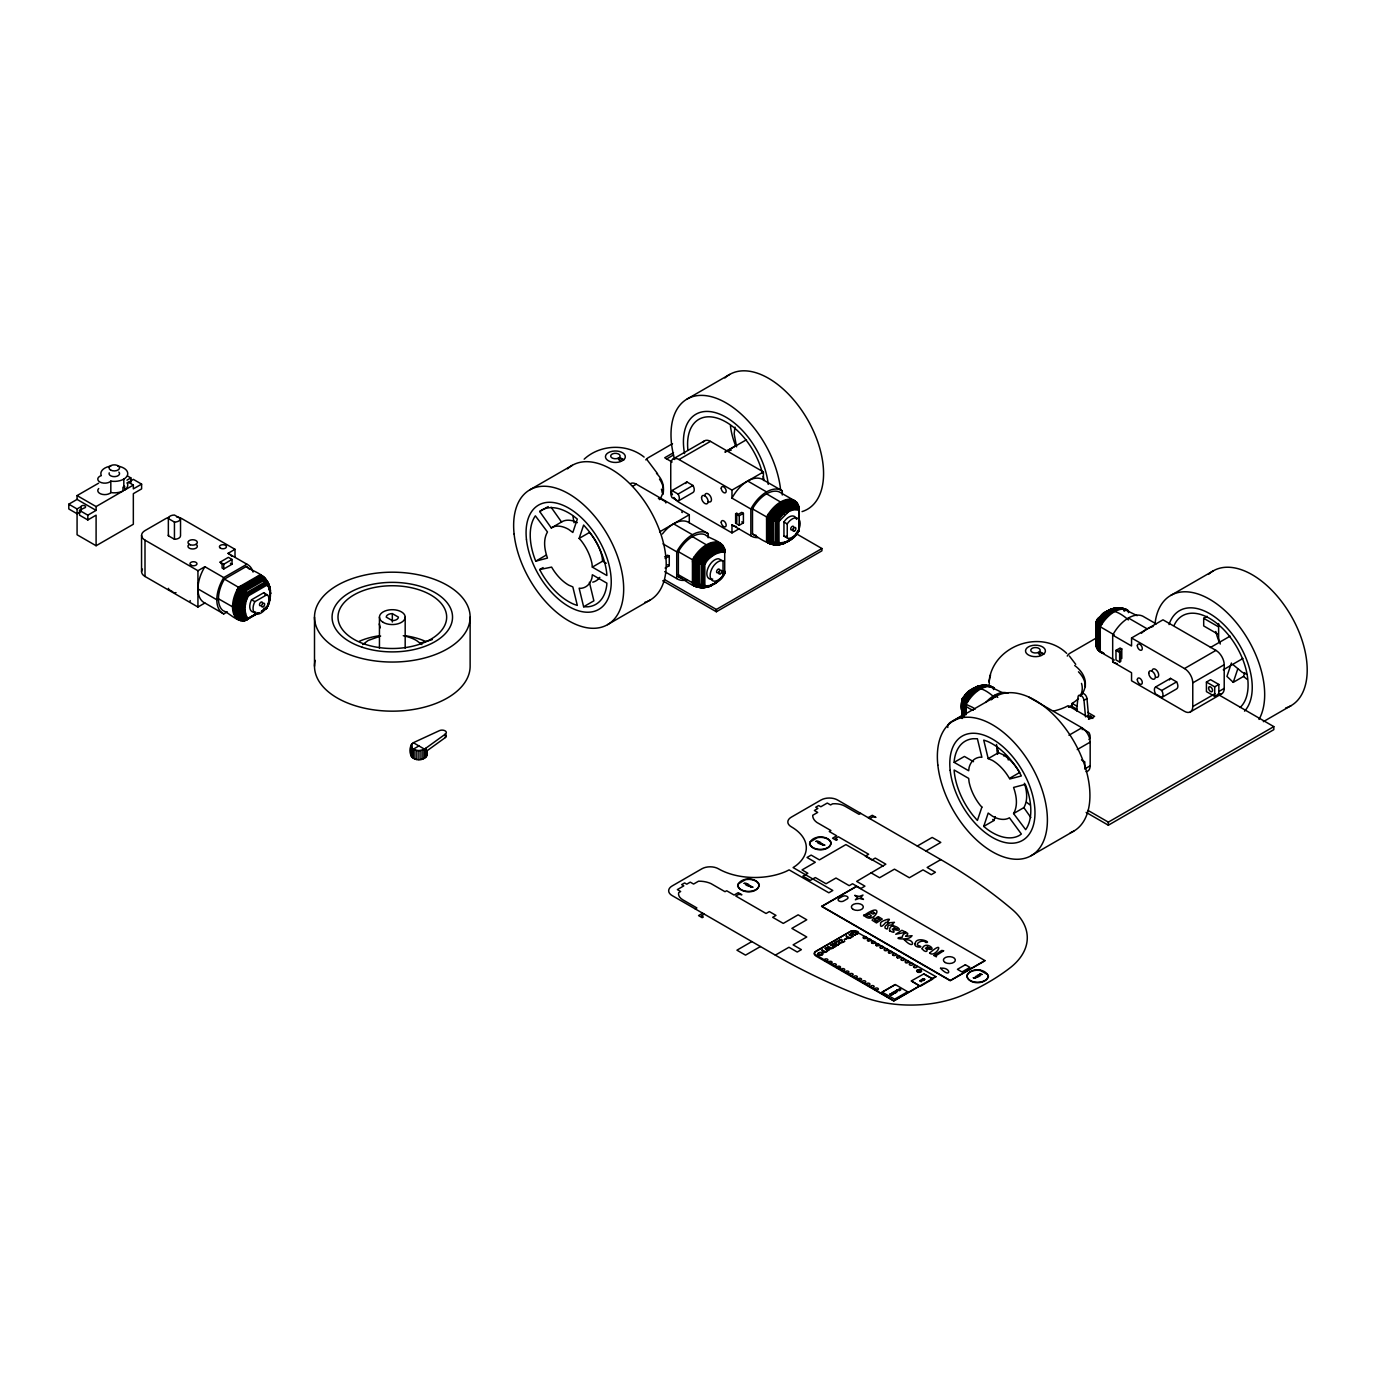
<?xml version="1.0" encoding="UTF-8"?>
<svg xmlns="http://www.w3.org/2000/svg" width="1376" height="1376" viewBox="0 0 1376 1376"><rect width="100%" height="100%" fill="white"/><g stroke="black" fill="none" stroke-linecap="round" stroke-linejoin="round"><path stroke-width="1.5" d="M96.096 545.739L133.334 524.256L133.334 493.674L141.608 488.893L141.608 484.128L133.334 488.893L133.334 485.074L124.614 490.08L124.614 486.244L122.963 487.207L122.963 491.026L96.096 506.574L96.096 510.393L77.073 499.402L68.8 504.184L68.8 508.965L77.073 513.747L80.96 511.494L81.012 506.471A2.339 1.359 0 0 1 84.934 505.852A2.339 1.359 0 0 1 83.884 508.122L79.55 510.393L79.55 515.174L87.823 519.956L96.096 515.174L96.096 545.739L77.073 534.765L77.073 508.965L80.96 506.712M77.073 499.402L77.073 495.584L98.608 483.182M87.823 519.956L87.823 515.174L96.096 510.393M98.711 488.549A7.018 4.059 0 0 0 100.517 493.795A7.018 4.059 0 0 0 109.753 493.434L110.82 492.574L110.82 481.118A13.45 7.774 0 0 0 127.297 475.632A13.45 7.774 0 0 0 117.786 466.103M123.823 486.743L123.823 479.106M130.858 482.684L130.858 477.919L127.538 476.01M678.368 576.802L678.368 551.673L679.899 549.093A27.709 15.996 -60 0 1 704.959 534.628C710.962 539.77 725.771 541.525 724.808 552.12C717.653 551.415 708.674 556.97 704.839 564.229L704.839 585.264C695.534 591.233 686.074 579.778 678.368 576.802L679.899 577.61A27.709 15.996 -60 0 0 682.1 578.161M720.56 545.601L720.56 543.554L719.029 542.746A27.709 15.996 -60 0 0 693.968 557.211L692.438 559.791L692.438 584.92L695.637 586.486A27.554 15.91 -60 0 0 700.212 587.122M766.57 540.08C778.868 546.048 794.348 542.161 799.026 530.328L798.837 506.334L796.842 502.464L793.161 499.952A27.709 15.996 -60 0 0 768.1 514.418L766.57 516.998L766.57 542.11L773.432 544.225A26.178 15.119 -60 0 0 782.703 543.606M794.692 502.79L794.692 500.761L779.091 491.817A27.709 15.996 -60 0 0 754.031 506.299L752.5 508.879L752.5 533.991C760.257 538.394 769.373 546.771 779.022 542.488L778.971 521.418L788.62 511.666L793.144 509.756L798.837 509.963L798.252 506.798A24.338 14.052 -60 0 0 789.635 507.348L784.87 510.1A24.338 14.052 -60 0 0 776.253 519.474L775.668 543.4L778.971 542.454M966.227 714.677L966.227 704.237L967.775 701.64A27.709 15.996 -60 0 1 992.836 687.174L987.504 685.867A26.161 15.102 -60 0 0 978.233 686.504L973.107 689.462A26.161 15.102 -60 0 0 963.836 699.541L962.632 701.416L962.701 715.589M1104.016 653.325A27.709 15.996 -60 0 1 1101.798 652.774L1096.345 647.253L1096.345 623.603L1097.429 621.952A25.611 14.792 -60 0 1 1106.51 612.079L1112.272 609.104A26.161 15.102 -60 0 1 1121.543 608.502L1126.858 609.792A27.709 15.996 -60 0 0 1101.798 624.257L1100.267 626.837L1100.267 651.966L1114.336 660.084M1128.406 612.647L1128.406 610.6L1126.05 609.379A27.675 15.979 -60 0 0 1101.024 623.81L1099.51 626.372L1099.493 651.45L1101.798 652.774M267.34 585.78L267.391 584.766M724.808 552.12L724.361 550.624A23.547 13.588 -60 0 0 716.019 551.174L711.409 553.806A23.581 13.622 -60 0 0 703.05 562.904L703.067 586.193A23.547 13.588 -60 0 0 711.409 585.643M719.029 542.746L722.71 545.257L722.658 547.132L720.542 543.83A27.52 15.893 -60 0 0 695.637 558.192L694.192 560.72L694.192 585.729L702.138 586.52A24.338 14.052 -60 0 0 710.738 585.97C716.483 581.91 725.479 578.883 724.412 570.558M798.94 509.309L797.082 503.994L793.161 499.952M797.547 530.775L798.699 531.136L798.768 528.401L798.974 530.672L797.048 533.527M973.262 710.326C969.014 708.743 957.472 702.534 963.888 696.566C971.92 684.491 981.656 685.953 994.366 697.305M1100.267 628.884C1094.952 626.63 1094.625 619.51 1100.06 616.723C1106.459 606.799 1117.398 610.153 1128.406 619.922M1096.448 644.931L1096.139 642.747L1097.412 647.855L1095.984 645.516L1096.878 642.953L1097.033 644.088L1096.018 643.4M797.822 505.491L796.566 503.152A26.643 15.377 -60 0 0 787.141 503.788L781.929 506.781A26.643 15.377 -60 0 0 772.486 517.066L771.231 520.85L771.231 541.886L772.486 544.208A26.626 15.377 -60 0 0 781.929 543.589L789.067 540.579A25.026 14.448 -60 0 0 791.475 538.601M258.516 575.684L263.143 579.623L266.789 585.23C267.374 574.188 252.599 571.745 246.218 566.551L224.46 579.107L222.998 581.721A27.709 15.996 -60 0 0 222.998 610.652C230.394 613.214 239.355 625.22 248.076 619.114C243.862 613.249 244.223 602.705 248.574 595.756L266.789 585.23C269.937 585.815 270.866 597.803 270.367 591.852M268.096 586.554L266.583 584.112L248.076 594.742C243.913 600.848 240.731 615.915 248.574 618.684L242.52 620.163L237.068 618.787A27.709 15.996 -60 0 1 237.068 589.84L238.53 587.225L260.288 574.669L262.524 576.08A27.675 15.979 -60 0 1 265.379 579.743M724.086 548.904L721.23 544.466M798.218 506.093L797.082 503.994A26.178 15.119 -60 0 0 787.812 504.596L782.703 507.555A26.178 15.119 -60 0 0 773.415 517.651L772.28 521.074L772.28 542.11L772.366 543.658L774.378 544.139A25.611 14.792 -60 0 0 783.46 543.537L788.465 540.648A25.645 14.809 -60 0 0 790.925 538.635M270.573 593.073C269.902 598.526 270.35 608.674 261.492 611.322M954.153 762.356L954.273 760.446A54.352 31.39 60 0 1 973.159 738.723L977.407 738.757L981.896 757.316L980.314 757.161A34.108 19.694 60 0 0 969.082 767.584L968.687 770.749L954.153 762.356L964.421 756.439L973.503 761.685M1207.113 616.31L1203.69 618.288L1203.69 625.942L1218.224 634.319M798.544 506.729L797.547 504.889A25.611 14.792 -60 0 0 788.465 505.491L783.443 508.363A25.645 14.809 -60 0 0 774.361 518.253L773.364 521.263L773.467 543.64L776.27 543.726M724.842 551.466L724.12 549.609A24.338 14.052 -60 0 0 715.503 550.142L710.738 552.894A24.338 14.052 -60 0 0 702.121 562.285L701.536 586.193L710.532 585.471L715.503 583.235A24.338 14.052 -60 0 0 720.078 579.072M269.094 588.154L269.18 587.225A26.643 15.377 -60 0 0 265.069 578.728L261.096 575.185L239.372 587.741L237.893 590.321A27.675 15.979 -60 0 0 237.893 619.2L239.355 620.129M1076.6 710.91L1078.027 696.892A4.231 2.442 60 0 1 1081.02 695.534A4.231 2.442 60 0 1 1083.996 700.332L1085.509 716.862M268.096 605.354L269.094 602.585M734.99 427.11L734.165 433.853L736.573 446.839M1218.62 623.517L1218.62 637.931A34.108 19.694 60 0 0 1220.288 644.02M269.816 590.063L268.148 585.54M722.968 573.362L724.808 573.156M962.013 701.055L962.254 698.991A23.547 13.588 -60 0 1 970.768 689.926M1097.928 619.183L1096.018 622.365L1096.706 645.946M270.264 592.23L269.954 589.203M989.636 679.125L988.966 682.341C991.89 646.066 1040.841 628.075 1066.692 653.376M989.86 678.11L990.531 674.945M426.87 751.279C429.14 758.52 420.213 761.134 414.933 759.088C408.294 756.989 408.294 744.038 414.933 741.956L439.443 730.639A4.231 2.442 0 0 1 445.084 730.828A4.231 2.442 0 0 1 445.394 734.079L445.394 737.519L425.803 751.674L426.594 750.556M410.96 755.097L412.026 752.81M579.141 538.429L583.63 525.047L587.879 529.915A54.352 31.39 60 0 1 606.764 573.465L606.868 575.512L592.334 567.118L591.955 563.506A34.108 19.694 60 0 0 580.706 540.097L579.141 538.429L589.392 532.512L590.975 534.18A34.108 19.694 60 0 1 602.206 557.59L602.602 561.184L606.231 563.283M983.72 826.408L988.192 813.061L992.371 816.106A34.108 19.694 60 0 0 1009.434 817.791L1021.353 834.011L1019.564 835.335A54.352 31.39 60 0 1 987.366 829.35L983.72 826.408L993.971 820.492L995.261 816.673M1231.434 663.008L1226.945 676.39L1233.257 682.341L1243.508 676.424L1244.798 672.606M1233.257 682.341L1237.746 668.994M1013.579 813.56C1018.171 805.545 1016.451 795.724 1013.579 787.433L1025.275 784.372L1025.67 785.283A54.352 31.39 60 0 1 1025.67 829.659L1013.579 813.56L1023.847 807.626L1030.848 817.568M1023.538 808.314C1028.027 800.729 1027.132 791.303 1024.363 783.271M268.114 605.13L266.583 608.45L263.848 609.534L266.29 608.674L266.273 607.418L264.502 609.413M267.116 594.604L254.87 601.673L254.113 603.256A11.232 6.484 -60 0 0 260.993 613.042A11.232 6.484 -60 0 0 267.873 595.309L263.796 592.695L251.567 599.764L250.81 601.346A11.232 6.484 -60 0 0 255.626 612.01M266.531 607.642L265.138 609.224M265.946 607.16L263.143 609.568M923.674 979.093L922.746 979.007L924.672 979.454M891.012 994.298L890.066 994.212L891.958 994.762M921.318 981.449C920.94 981.432 917.878 979.523 921.284 981.759M923.021 980.4L920.991 979.746L922.849 980.847M798.837 530.998L798.837 506.334L797.925 505.818A25.026 14.448 -60 0 0 789.067 506.385L784.182 509.223A25.026 14.448 -60 0 0 775.307 518.855L775.324 543.967A25.026 14.448 -60 0 0 784.182 543.4L790.632 539.908M724.567 573.93L724.842 572.502M1096.19 624.326L1097.033 621.797A24.992 14.431 -60 0 1 1105.891 612.165L1108.471 610.462M961.944 700.401L965.78 694.33M787.244 538.05L787.244 523.929L788.242 522.467A11.232 6.484 -60 0 1 800.161 523.534A11.232 6.484 -60 0 1 788.242 538.36L783.942 536.141L783.942 522.02L784.939 520.558A11.232 6.484 -60 0 1 796.584 519.406M1097.79 620.404L1098.788 618.942M706.06 587.242A26.161 15.102 -60 0 1 699.3 587.019L698.148 584.92L698.148 563.885L699.283 560.445A26.178 15.119 -60 0 1 708.571 550.366L713.68 547.407A26.178 15.119 -60 0 1 722.968 546.788L724.705 552.756C718.375 547.476 706.834 557.572 703.721 564.298L703.755 585.643L709.861 585.97L716.5 582.719M778.541 544.346A27.021 15.6 -60 0 1 771.558 544.122L770.199 541.611L770.268 518.804L771.558 516.482A27.021 15.6 -60 0 1 781.138 506.058L786.418 503.014A27.021 15.6 -60 0 1 795.999 502.378L797.409 503.134L798.837 509.963C792.507 504.682 780.966 514.762 777.853 521.487L777.887 542.849L782.652 542.987M863.732 914.971C873.691 927.269 887.64 898.425 863.543 915.78M882.119 992.079L895.277 984.494L907.541 991.718M935.921 976.668L854.685 930.847A5.814 3.354 0 0 0 849.818 931.81L815.263 951.917A5.796 3.354 0 0 0 814.523 954.032L893.815 1000.799L919.632 985.887L911.273 980.968L923.76 973.95L932.842 979.024L920.32 986.265L911.514 981.019M551.312 527.971L551.604 527.713A34.108 19.694 60 0 1 568.649 529.399L572.829 532.46L577.318 519.096L573.672 516.155A54.352 31.39 60 0 0 541.473 510.186L539.684 511.511L551.312 527.971L561.855 521.796A34.108 19.694 60 0 1 577.335 522.639M973.83 688.034L972.316 688.998L980.159 687.174M1118.705 609A24.304 14.035 -60 0 0 1110.088 609.568L1106.356 611.615L1112.307 609.723M974.156 688.138L979.041 686.555A26.626 15.377 -60 0 1 988.45 685.884L1003.156 693.057M1108.196 610.738L1113.081 609.172A26.626 15.377 -60 0 1 1122.472 608.502L1137.195 615.674M584.164 459.171C600.297 444.242 626.974 443.33 644.123 457.073M623.362 460.134L619.269 457.589L618.065 458.277L621.316 461.321L623.896 459.687A9.942 5.745 0 0 0 617.188 451.07A9.942 5.745 0 0 0 605.612 457.744A9.942 5.745 0 0 0 620.542 461.631L617.824 458.363A4.713 2.718 0 0 1 610.755 456.522A4.713 2.718 0 0 1 616.242 453.358A4.713 2.718 0 0 1 619.424 457.451L623.896 459.687M1043.438 654.357L1039.344 651.794L1038.14 652.499L1041.391 655.526L1043.971 653.892A9.942 5.745 0 0 0 1037.263 645.275A9.942 5.745 0 0 0 1025.688 651.966A9.942 5.745 0 0 0 1040.6 655.836L1037.9 652.585A4.713 2.718 0 0 1 1030.83 650.745A4.713 2.718 0 0 1 1036.317 647.58A4.713 2.718 0 0 1 1039.499 651.656L1043.971 653.892M110.82 481.118L109.753 481.978A7.018 4.059 0 0 1 99.829 481.978A7.018 4.059 0 0 1 99.829 476.234L101.308 475.632A13.45 7.774 0 0 1 110.82 466.103M362.765 644.536L368.183 640.459L380.636 636.039M445.394 734.079L425.803 748.234C421.744 751.623 412.748 751.726 410.96 745.93M978.267 687.106L981.019 686.624M248.076 619.114L246.528 619.51A23.581 13.622 -60 0 1 242.83 611.976L242.864 606.644A23.547 13.588 -60 0 1 246.545 594.879L266.738 583.2A23.581 13.622 -60 0 1 270.436 590.717M710.446 585.058L714.333 583.458M974.432 687.845L971.852 689.548A24.992 14.431 -60 0 0 962.994 699.18L962.151 701.708M1109.778 610.342L1107.147 612.079A26.161 15.102 -60 0 0 1097.876 622.158L1096.655 624.033L1096.655 648.062L1101.024 652.276A27.675 15.979 -60 0 0 1103.225 652.826M1077.322 709.466L1072.145 706.473L1072.145 703.411L1074.725 701.708A51.48 29.722 0 0 0 1078.457 698.475M247.525 619.458L242.83 620.92L241.54 620.129A26.643 15.377 -60 0 1 237.377 611.649L237.377 605.629A26.643 15.377 -60 0 1 241.54 592.316L244.188 589.341L263.934 578.04L266.789 585.23M788.637 541.215L787.433 541.886M1068.498 707.35L1072.3 704.942M242.675 619.733L241.075 620.714L239.648 619.836A27.296 15.755 -60 0 1 239.648 591.319L242.675 587.896L262.592 576.458L263.917 577.284A27.296 15.755 -60 0 1 268.2 585.987M241.884 619.458L240.215 620.473L238.753 619.561A27.52 15.893 -60 0 1 238.753 590.82L241.884 587.26L261.853 575.787L263.246 576.647A27.52 15.893 -60 0 1 267.013 582.702M126.97 480.155L130.858 477.919M169.3 517.29A11.696 6.76 0 0 0 165.516 518.752L144.996 530.603A11.696 6.76 0 0 0 144.996 540.149L197.938 570.713L204.886 566.706L223.755 577.593L246.923 564.229A30.066 17.355 -60 0 1 253.064 572.106M231.822 556.386A30.066 17.355 -60 0 0 228.055 553.341L235.004 549.316L235.004 557.383M220.126 562.13L228.399 557.349L232.028 559.447L232.028 564.229L223.755 568.993L222.104 568.047L222.104 564.607L220.126 562.13L223.755 564.229L232.028 559.447M142.45 569.096A11.696 6.76 0 0 0 144.996 576.458L197.938 607.022L204.886 603.015L223.755 613.902L227.315 611.838M240.301 618.684L238.53 619.699L237.068 618.787M257.673 612.733L243.707 620.886L242.52 620.163A26.178 15.119 -60 0 1 238.426 611.821L238.426 605.904A26.178 15.119 -60 0 1 242.52 592.832L244.928 590.132L263.143 579.623L265.551 579.537A26.178 15.119 -60 0 1 269.644 587.879L270.143 591.25L269.971 588.567A25.645 14.809 -60 0 0 265.946 580.397L263.848 580.466L245.616 590.975L243.535 593.348A25.611 14.792 -60 0 0 239.51 606.162L239.493 611.959A25.645 14.809 -60 0 0 243.518 620.129L244.584 620.748L258.378 612.681M259.049 612.578L245.427 620.507L244.515 619.991A25.026 14.448 -60 0 1 240.594 612.028L240.611 606.352A25.026 14.448 -60 0 1 244.515 593.864L266.29 581.291A25.026 14.448 -60 0 1 270.212 589.272M261.32 611.322L266.789 608.175M258.998 612.802L245.53 619.785A24.338 14.052 -60 0 1 241.712 612.028L241.729 606.524A24.338 14.052 -60 0 1 245.53 594.38L266.548 582.237A24.338 14.052 -60 0 1 270.367 589.994L270.539 593.675M529.743 489.873L572.278 465.329M687.123 399.023L729.641 374.461M539.684 511.511L548.233 506.574M672.537 443.691L648.337 457.658A11.696 6.76 0 0 0 645.791 459.859M673.518 452.67L664.711 457.761L672.107 462.026M666.483 459.034L673.518 454.974M673.174 458.948L704.615 440.802M632.633 486.313L636.331 484.18L689.29 514.744L689.29 522.777L708.158 533.664L708.158 537.775M679.022 459.532L710.463 441.369L763.422 471.951L763.422 479.966A30.066 17.355 -60 0 0 731.98 498.129L731.98 490.097L679.022 459.532A11.696 6.76 60 0 0 670.748 464.297L670.748 487.998A11.696 6.76 60 0 0 672.468 494.792M535.763 561.15L547.459 558.088C544.569 549.781 542.866 539.96 547.459 531.962L535.367 515.845A54.352 31.39 60 0 0 535.367 560.238L535.763 561.15L546.014 555.216M724.963 452.154L746.48 439.735M672.021 490.561L686.899 481.961L692.988 485.47A6.089 3.509 60 0 1 692.988 492.505L678.093 501.105L672.021 497.579A6.089 3.509 60 0 1 672.021 490.561L678.093 494.07L692.988 485.47M539.684 569.561L551.604 567.101A34.108 19.694 60 0 0 568.649 585.11L572.829 586.898L577.318 605.44L573.672 604.167A54.352 31.39 60 0 1 541.473 572.949L539.684 569.561L543.107 567.583M592.334 567.118L602.602 561.184M659.586 531.893L689.29 514.744M731.98 490.097L763.422 471.951M735.627 513.609L738.757 514.074L741.75 512.354L743.401 513.317L743.401 522.863L739.256 525.254L735.627 523.155L735.627 513.609L739.256 515.708L743.401 513.317M664.625 556.884L667.601 555.164L669.269 556.11L669.269 565.674L665.124 568.064M665.124 558.501L669.269 556.11M583.63 606.764L587.879 606.799A54.352 31.39 60 0 0 606.764 585.058L606.868 583.149L592.334 574.755L591.955 577.92A34.108 19.694 60 0 1 580.706 588.343L579.141 588.188L583.63 606.764L593.882 600.83L589.392 582.272M735.627 523.155L736.779 522.484L736.779 512.938M673.982 497.441A11.696 6.76 60 0 0 679.022 502.326L731.98 532.908L738.964 528.866M607.556 624.652L650.091 600.091M418.923 745.93L413.282 749.18L413.282 758.348M664.556 579.571L716.346 609.465L821.919 548.525L821.919 550.813L716.346 611.77L662.716 580.792M962.306 715.382L951.143 721.832A11.696 6.76 0 0 0 947.806 727.491M1098.203 636.916L1070.287 653.05A11.696 6.76 0 0 0 1067.26 656.077M953.465 720.869L996 696.308M1170.752 595.43L1213.271 570.868M1214.974 693.745L1192.768 706.559A11.696 6.76 60 0 1 1184.495 711.34L1131.554 680.776L1131.554 672.744L1112.685 661.856L1112.685 635.11L1131.554 645.998L1131.554 637.965L1162.978 619.819L1215.937 650.384A11.696 6.76 60 0 1 1224.21 664.711L1224.21 688.413A11.696 6.76 60 0 1 1218.087 694.106M1121.784 648.956L1118.808 650.676L1120.786 651.828L1120.786 661.374L1119.634 662.045L1115.988 659.947L1115.988 650.384L1120.133 647.993L1121.784 648.956L1121.784 658.502L1120.133 657.556M1115.988 650.384L1119.634 652.499L1120.786 651.828M695.224 908.9L696.892 907.936L682.823 899.818A14.637 8.445 0 0 1 678.678 892.663L680.673 891.51L677.353 889.601L683.803 885.869L681.653 884.63L684.594 882.945L686.744 884.183L690.27 882.154L693.573 884.063L698.544 881.19A19.178 11.06 0 0 1 710.945 883.581L725.014 891.7L726.666 890.754L734.113 895.054L738.258 892.663L741.888 894.761L738.757 894.28L735.764 896L766.054 913.492L769.356 911.583L775.978 915.401L772.676 917.31L783.271 923.416L798.149 914.816L806.766 919.787L791.871 928.387L806.766 936.987L793.109 944.865L801.382 949.646L797.254 952.037L788.964 947.256L775.324 955.133L672.09 895.552A11.696 6.76 0 0 1 672.09 885.989L701.88 868.789A11.696 6.76 0 0 1 718.427 868.789A51.48 29.722 0 0 0 786.178 871.352L789.119 869.873L828.834 892.8L832.807 890.496L793.092 867.568L795.672 865.865A51.48 29.722 0 0 0 791.234 826.752A11.696 6.76 0 0 1 791.234 817.206L821.025 800.006A11.696 6.76 0 0 1 837.571 800.006L940.806 859.604A594.914 343.467 0 0 1 1012.151 909.398A87.445 50.482 0 0 1 1009.674 968.154A235.348 135.88 0 0 1 963.338 994.9A87.445 50.482 0 0 1 861.565 996.344A594.914 343.467 0 0 1 775.324 955.133M860.705 813.371L859.054 814.317L844.984 806.198A14.637 8.445 0 0 0 832.583 803.808L830.588 804.96L827.286 803.051L820.818 806.766L818.668 805.528L815.744 807.213L817.894 808.469L814.368 810.498L817.688 812.408L812.717 815.28A19.178 11.06 0 0 0 816.862 822.435L830.915 830.554L829.264 831.517L836.711 835.817L832.583 838.208L836.212 840.306L837.382 839.635L835.387 838.483L838.362 836.763L868.652 854.255L865.332 856.164L871.954 859.983L875.274 858.074L885.852 864.197L856.663 881.38L864.936 886.144L860.808 888.535L852.535 883.753L849.216 885.662L835.989 878.026L826.047 883.753L815.297 877.544L810.326 880.416L802.879 876.116L807.85 873.244L802.053 869.907L815.297 862.27L807.024 857.489L811.152 855.098L819.425 859.88L845.913 844.589L883.134 866.089M702.672 913.2L698.544 915.59L702.173 917.689L703.342 917.018L701.347 915.883L704.323 914.163M868.153 817.671L872.298 815.28L875.927 817.378L872.78 816.897L869.804 818.617M1083.996 700.332L1086.971 698.612A4.231 2.442 60 0 0 1083.996 693.814A4.231 2.442 60 0 0 1081.02 695.172M988.192 758.623L998.46 752.689L1002.64 754.478A34.108 19.694 60 0 1 1019.702 772.486L1009.434 778.403A34.108 19.694 60 0 0 992.371 760.395L988.192 758.623L983.72 740.082L987.366 741.354A54.352 31.39 60 0 1 1019.564 772.555L1021.353 775.944L1009.726 778.988M1210.381 647.528L1230.11 636.142M1088.45 719.063L1091.77 717.154L1090.411 715.726M1068.963 735.248L1081.897 727.766A11.696 6.76 60 0 1 1090.17 742.111L1090.17 765.796A11.696 6.76 60 0 1 1086.042 771.678M1131.554 637.965L1184.495 668.547L1215.937 650.384M1155.634 686.968L1170.529 678.368L1176.618 681.877A6.089 3.509 60 0 1 1176.618 688.912L1161.722 697.512L1155.634 693.986A6.089 3.509 60 0 1 1155.634 686.968L1161.722 690.477L1176.618 681.877M1077.236 749.576L1090.17 742.111M1192.768 706.559L1192.768 682.874L1224.21 664.711M751.829 941.58L736.934 950.18L745.534 955.133L760.429 946.55M917.293 846.034L932.188 837.434L940.806 842.404L925.91 851.004M1223.264 669.82L1242.975 658.433M1206.425 682.066L1210.553 679.675L1218.844 684.457L1218.844 694.003L1214.698 696.394L1206.425 691.612L1206.425 682.066L1214.698 686.83L1218.844 684.457M856.371 886.574L822.022 906.388L950.352 980.486L984.7 960.654M1084.632 768.995L1090.17 765.796M1218.672 691.612L1224.21 688.413M1190.343 711.925L1221.785 693.762M940.806 859.604L927.149 867.482L935.422 872.264L931.277 874.654L923.004 869.873L909.364 877.75L894.469 869.15L879.574 877.75L870.974 872.78M1031.278 855.631L1073.813 831.087M1263.357 721.66L1291.084 705.647M1088.003 810.395L1108.334 822.143L1273.815 726.614L1273.815 729.658L1108.334 825.204L1086.146 812.39M882.394 992.096L895.294 984.648M892.628 993.816L892.181 993.3C889.79 992.354 895.638 994.607 892.8 994.005M935.68 976.616L932.206 978.628L923.743 973.795M936.007 976.616L893.781 1000.954L816.02 956.079A6.054 3.492 0 0 1 816.02 951.126L850.884 931.156A6.054 3.492 0 0 1 854.72 930.709M268.217 583.923A27.021 15.6 -60 0 0 264.519 577.989L263.28 577.215L243.449 588.584L240.594 591.8A27.021 15.6 -60 0 0 236.345 605.302L236.345 611.408A27.021 15.6 -60 0 0 240.576 620.026L244.188 620.043M789.188 540.768L785.335 542.282M715.056 583.562L709.311 586.331A25.611 14.792 -60 0 1 700.246 586.933L699.232 585.092L699.232 564.057L700.229 561.047A25.645 14.809 -60 0 1 709.311 551.174L714.333 548.284A25.611 14.792 -60 0 1 723.415 547.682L724.481 548.267M1106.803 611.219L1110.793 609.31A24.992 14.431 -60 0 1 1119.651 608.742L1122.592 609.069M1113.046 609.121L1107.835 612.148A26.626 15.377 -60 0 0 1098.392 622.399L1097.068 624.48L1097.068 648.836L1098.392 649.575M972.78 688.602L976.754 686.693A24.992 14.431 -60 0 1 985.612 686.125M979.007 686.504L973.795 689.531A26.626 15.377 -60 0 0 964.352 699.799L963.028 701.863L963.097 716.208M265.74 608.949L266.703 607.831A23.547 13.588 -60 0 0 270.401 596.066M896.636 991.047C893.987 989.791 898.7 992.027 897.066 991.804L896.464 991.442M924.225 980.056C918.549 978.508 927.028 978.25 924.139 979.815L923.52 979.471M891.545 995.261C885.92 993.627 894.4 993.524 891.476 995.037L890.857 994.676M246.975 618.581L248.024 618.134M246.218 617.807L247.267 617.377M245.169 616.121L246.27 615.76M420.058 643.194L432.27 639.599M888.363 923.072L885.834 922.316C884.751 923.485 879.746 930.124 880.571 923.434C879.367 921.284 894.658 916.416 887.486 921.352C892.026 924.036 883.461 924.724 885.112 928.164C890.203 931.225 885.06 924.947 890.547 925.033L893.488 925.618L892.216 924.087L894.434 922.316L888.81 922.832M731.241 450.124L725.393 451.655L735.661 445.738L735.266 444.826A54.352 31.39 60 0 1 730.432 425.648M1118.705 608.966L1119.651 608.725M244.412 614.143L245.547 613.851M243.948 611.873L245.1 611.684M379.226 635.798L378.245 635.918A54.352 31.39 0 0 0 359.222 641.336M987.504 685.867L986.558 685.953A25.645 14.809 -60 0 0 977.476 686.555L972.471 689.462A25.611 14.792 -60 0 0 963.389 699.335L962.306 700.986L962.392 717.068M768.1 514.418L778.971 521.418L772.28 521.074L766.57 519.044M693.968 557.211L704.839 564.229L698.148 563.885L692.438 561.838M704.839 585.264L694.14 583.716L678.368 574.755M244.928 609.654L234.247 607.779L218.474 598.801M243.982 606.73L245.1 606.764M988.553 686.452L989.619 686.521M899.612 988.639C903.843 991.184 895.57 988.88 899.526 989.361M244.446 603.944L245.547 604.081M877.2 918.239L879.677 919.392L876.804 917.396L878.318 916.622L882.274 919.065L876.478 922.935L872.109 920.2L873.674 918.325L877.372 918.291M778.971 521.418L768.324 517.926L752.5 508.879M704.839 564.229L694.192 560.72L678.368 551.673M245.203 601.088L246.27 601.329M856.25 930.95L858.211 931.707M783.942 536.141L784.939 536.451A11.232 6.484 -60 0 0 786.848 536.262M723.036 560.995L722.056 560.686A11.232 6.484 -60 0 0 710.136 575.512A11.232 6.484 -60 0 0 722.056 576.578L723.036 575.116L723.036 560.995L718.736 558.776A11.232 6.484 -60 0 0 707.436 569.733A11.232 6.484 -60 0 0 712.716 579.055M246.235 598.199L247.267 598.577M240.301 586.21L244.928 590.132L248.574 595.756L237.068 589.84M752.5 533.991L754.031 534.8A27.709 15.996 -60 0 0 756.232 535.367M994.366 687.983L992.01 686.762A27.675 15.979 -60 0 0 966.984 701.21L965.488 703.755L965.47 714.196M1125.19 609.035L1126.652 609.792M992.612 687.174L991.15 686.418A27.554 15.91 -60 0 0 966.262 700.797L964.731 703.274L964.765 715.795M1125.688 609.499L1124.312 608.76A27.348 15.79 -60 0 0 1099.596 623.036L1098.117 625.409L1098.117 650.263L1099.596 651.054M991.649 686.882L990.273 686.142A27.348 15.79 -60 0 0 965.574 700.418L964.077 702.809L964.146 715.262M721.867 545.188L723.69 548.284L722.434 545.962A26.643 15.377 -60 0 0 713.009 546.582L707.797 549.592A26.643 15.377 -60 0 0 698.354 559.86L697.099 563.644L697.099 584.68L698.354 587.019A26.626 15.377 -60 0 0 705.234 587.242M990.651 686.658L989.378 685.97A27.021 15.6 -60 0 0 979.798 686.624L974.518 689.668A27.021 15.6 -60 0 0 964.937 700.092L963.51 702.328L963.578 716.793M1098.977 650.349L1097.549 649.575L1097.549 624.945L1098.977 622.692A27.021 15.6 -60 0 1 1108.54 612.286L1113.838 609.224A27.021 15.6 -60 0 1 1123.401 608.588L1124.76 611.116M723.793 548.628L724.705 549.127L724.705 573.792M1121.509 609.069L1120.597 608.553A25.645 14.809 -60 0 0 1111.516 609.172M1101.798 624.257L1095.984 622.038L1098.77 625.891L1114.336 634.972M967.775 701.64L962.684 699.077L961.979 699.748M128.106 482.082L133.334 485.074M1203.69 618.288L1218.224 626.682M1156.132 623.878L1144.127 616.947A30.066 17.355 -60 0 0 1112.685 635.11M1128.406 617.996L1147.274 628.901M1218.328 694.57L1273.815 726.614M763.422 479.966L782.29 490.871L782.29 494.982M747.701 481.015L766.57 491.92M766.57 493.829L782.222 503.014L788.62 511.666M783.942 522.02L787.244 523.929M821.919 548.525L796.016 533.578A25.026 14.448 -60 0 0 797.942 530.93M731.98 498.129L750.849 509.017A30.066 17.355 -60 0 1 782.29 490.871M1072.145 703.411L1077.322 706.404M1087.694 712.39L1094.608 716.38L1090.635 718.685L1068.172 705.699L1065.213 707.195A51.48 29.722 0 0 1 1053.586 711.082M1087.694 715.451L1092.871 718.444M741.75 521.917L743.401 522.863M731.98 532.908L731.98 524.875L750.849 535.763A30.066 17.355 -60 0 0 757.97 537.586M1028.956 697.202L1081.897 727.766M994.366 695.379L997.789 697.374M673.569 523.826L692.438 534.714M1081.484 759.93L1084.804 761.84L1084.804 767.567M692.438 536.623L708.072 545.825L714.488 554.459M975.016 709.311C972.952 705.974 960.912 704.598 962.684 699.077A24.304 14.035 -60 0 1 971.301 689.703M662.991 543.898L676.717 551.81A30.066 17.355 -60 0 1 708.158 533.664M667.601 564.71L669.269 565.674M664.711 571.642L676.717 578.574A30.066 17.355 -60 0 0 686.607 579.932M392.315 613.61L398.404 617.119A6.089 3.509 0 0 1 392.315 620.628L386.226 617.119A6.089 3.509 0 0 1 392.315 613.61L392.315 622.021M141.608 484.128L133.334 479.347L129.396 481.841A2.339 1.359 0 0 1 127.125 482.838M235.004 549.316L182.062 518.752A11.696 6.76 0 0 0 176.816 516.998M180.531 518.563L174.442 515.037A6.089 3.509 0 0 0 168.354 518.563L168.354 535.746L174.442 539.272A6.089 3.509 0 0 0 180.531 535.746L180.531 518.563A6.089 3.509 0 0 1 174.442 522.072L168.354 518.563M228.055 553.341L246.923 564.229M230.377 563.266L232.028 564.229M224.46 579.107L240.215 588.274L248.574 595.756M77.073 495.584L96.096 506.574M251.567 599.764L254.87 601.673M68.8 504.184L77.073 508.965M79.55 510.393L87.823 515.174M197.938 588.876L216.806 599.764M882.154 992.148L894.641 999.165L907.799 991.666M172.929 591.886L168.354 589.255A6.089 3.509 0 0 1 168.577 588.343M413.282 742.679L424.548 749.18L424.548 758.348M1097.033 646.926L1096.122 646.393L1096.139 621.711M1100.267 649.919L1097.136 647.236L1095.984 644.054M246.218 566.551L247.68 567.462A27.709 15.996 -60 0 1 249.28 569.096M920.854 969.977L921.593 970.974A2.477 1.428 0 0 1 920.888 971.989L919.151 972.402A2.477 1.428 0 0 1 917.379 972.006L916.674 970.992M421.864 644.536L416.429 640.459A34.108 19.694 0 0 0 403.271 635.729M1243.508 676.424L1247.155 679.366M992.698 819.46L993.971 820.492M889.498 930.744C896.43 934.235 893.798 930.95 892.284 929.058C909.777 934.407 889.188 918.566 889.567 930.812M778.868 519.646L779.728 520.352M704.736 562.44L705.596 563.162M263.796 592.695L264.553 593.4A11.232 6.484 -60 0 1 265.362 595.154M646.617 459.171L657.59 473.74M1232.844 664.505L1241.926 672.038A34.108 19.694 60 0 0 1246.639 674.223M1069.341 655.974L1075.722 664.333M268.939 589.496L269.816 590.648M783.993 513.73L784.664 514.641M709.861 556.523L710.532 557.435M425.803 752.81L426.87 755.097M551.105 507.228L561.58 522.054M786.178 511.941L786.762 512.921M712.046 554.734L712.63 555.715M724.481 571.917L724.378 573.912A23.581 13.622 -60 0 1 716.019 583.011M790.615 509.395L791.045 510.444M716.483 552.206L716.913 553.255M724.412 549.523L724.791 550.813M1096.122 623.173L1096.466 621.625A23.547 13.588 -60 0 1 1104.808 612.544M792.8 508.673L793.144 509.756M718.668 551.484L718.994 552.55M379.226 623.947L380.292 627.834M996.465 744.45L998.46 752.689M794.898 508.346L795.156 509.43M720.766 551.14L721.024 552.24M796.876 508.398L797.048 509.498M722.727 551.208L722.916 552.292M1086.971 698.612L1088.863 719.287M798.974 508.656L798.493 507.813A23.547 13.588 -60 0 0 790.151 508.38L785.541 510.995A23.581 13.622 -60 0 0 777.182 520.094L777.199 543.4A23.547 13.588 -60 0 0 785.541 542.832M798.974 529.691L798.51 531.119A23.581 13.622 -60 0 1 790.151 540.2M1096.053 623.672L1096.724 621.677A24.304 14.035 -60 0 1 1105.324 612.32M798.923 529.038L798.269 531.05A24.338 14.052 -60 0 1 796.326 533.768M724.791 571.848L724.137 573.844A24.338 14.052 -60 0 1 722.194 576.578M724.636 571.195L724.705 572.347M269.249 587.225L269.421 590.063M1123.659 609.138L1123.745 610.841M768.324 542.918L768.324 517.926L769.769 515.398A27.52 15.893 -60 0 1 794.657 501.019L796.79 504.321L796.842 502.464L795.362 501.672A27.296 15.755 -60 0 0 770.646 515.931L769.27 518.374L769.218 541.284L769.27 543.21L770.663 543.95A27.348 15.79 -60 0 0 777.715 544.174M993.524 687.553L993.541 689.582M795.466 503.272L795.448 501.294L793.935 500.451A27.675 15.979 -60 0 0 768.926 514.899L767.412 517.462L767.447 542.522L769.769 543.692A27.554 15.91 -60 0 0 774.344 544.328M721.334 546.083L721.316 544.088L719.803 543.245A27.675 15.979 -60 0 0 694.777 557.693L693.263 562.285L693.315 585.316L694.777 586.142A27.675 15.979 -60 0 0 696.978 586.709M1214.698 686.83L1214.698 696.394M1119.634 652.499L1119.634 662.045M1108.334 822.143L1108.334 825.204M997.514 750.126L997.514 754.151M962.099 699.111L962.151 718.53M750.849 509.017L750.849 535.763M739.256 515.708L739.256 525.254M716.346 609.465L716.346 611.77M676.717 551.81L676.717 578.574M470.128 617.119A77.813 44.926 0 0 1 353.408 656.025A77.813 44.926 0 0 1 353.408 578.212A77.813 44.926 0 0 1 470.128 617.119L470.128 666.225A77.813 44.926 0 0 1 387.224 711.065A77.813 44.926 0 0 1 315.173 660.36M426.594 750.092L426.594 756.301M425.803 748.234L425.803 757.402M422.896 749.903L422.896 759.088M420.97 750.367L420.97 759.535M418.923 750.522L418.923 759.707M416.859 750.367L416.859 759.535M414.933 749.903L414.933 759.088M412.026 743.642L412.026 757.402M411.235 744.743L411.235 756.301M405.18 617.119L405.18 648.165M379.449 617.119L379.449 648.165M314.502 617.119L314.502 666.225M223.755 564.229L223.755 568.993M197.938 570.713L197.938 607.022M174.442 522.072L174.442 539.272M144.996 540.149L144.996 576.458M141.556 535.367L141.556 571.676M976.048 686.951A24.304 14.035 -60 0 1 982.722 685.884M975.378 687.226A23.581 13.622 -60 0 1 979.815 686.125M963.097 711.702A11.232 6.484 -60 0 1 966.657 694.312M1003.637 755.871A3.509 2.03 60 0 1 1006.424 756.146A3.509 2.03 60 0 1 1008.264 759.965M1082.155 729.641A6.089 3.509 60 0 1 1082.826 729.005L1088.915 732.514A6.089 3.509 60 0 1 1088.915 739.548M985.766 702.448A30.066 17.355 -60 0 1 1007.954 693.212M1029.884 804.805A54.352 31.39 60 0 1 1026.582 802.225M997.772 753.756A54.352 31.39 60 0 1 996.792 747.495M991.253 699.816A77.813 44.926 60 0 1 1072.953 739.772A77.813 44.926 60 0 1 1070.27 832.79M1081.502 683.408A46.801 27.021 0 0 1 1080.143 696.325M988.742 686.641A46.801 27.021 0 0 1 989.43 683.408M1102.486 652.258A27.52 15.893 -60 0 1 1100.284 651.691L1098.77 650.882L1098.77 625.891L1100.284 623.414A27.554 15.91 -60 0 1 1125.207 609.035M1109.417 609.843A23.581 13.622 -60 0 1 1115.902 608.811M1152.073 671.213A4.678 2.7 60 0 1 1155.083 669.149A4.678 2.7 60 0 1 1158.626 674.343A4.678 2.7 60 0 1 1156.236 677.319M1141.444 633.201A30.066 17.355 -60 0 1 1153.088 626.476M1161.722 690.477A6.089 3.509 60 0 1 1161.722 697.512M1169.428 679.95A6.089 3.509 60 0 1 1170.529 678.368M1184.495 668.547A11.696 6.76 60 0 1 1192.768 682.874M1117.209 663.593A30.066 17.355 -60 0 1 1112.685 661.856M1174.141 625.323A54.352 31.39 60 0 1 1228.871 635.471A54.352 31.39 60 0 1 1240.154 707.436M1208.524 574.377A77.813 44.926 60 0 1 1291.084 615.794A77.813 44.926 60 0 1 1285.666 708.004M1218.895 641.233A54.352 31.39 60 0 1 1215.782 631.515M1169.032 624.584A60.217 34.761 60 0 1 1228.493 629.589A60.217 34.761 60 0 1 1244.54 711.151M1155.1 623.018A77.813 44.926 60 0 1 1225.62 611.236A77.813 44.926 60 0 1 1259.006 719.407M1078.457 671.815A51.48 29.722 0 0 1 1085.354 686.676M1074.725 665.52A51.48 29.722 0 0 1 1081.45 694.983M916.64 970.992A2.477 1.428 0 0 1 917.345 969.977L919.116 969.564A2.477 1.428 0 0 1 920.854 969.96M661.426 489.202A46.801 27.021 0 0 1 662.114 492.436M792.954 529.175A2.098 1.221 -60 0 1 790.77 529.399A2.098 1.221 -60 0 1 792.215 526.406A2.098 1.221 -60 0 1 793.66 527.73M772.71 543.554A27.709 15.996 -60 0 1 768.1 542.918L768.926 543.348A27.675 15.979 -60 0 0 771.128 543.898M794.21 536.279A24.338 14.052 -60 0 1 789.635 540.424M784.87 543.176A24.338 14.052 -60 0 1 776.253 543.761M790.323 538.601A26.178 15.119 -60 0 1 787.812 540.648M703.308 442.006A11.696 6.76 60 0 1 710.463 441.369M704.839 495.824A4.678 2.7 60 0 1 708.158 493.915A4.678 2.7 60 0 1 711.461 499.66A4.678 2.7 60 0 1 708.158 501.569M736.504 526.612A30.066 17.355 -60 0 1 731.98 524.875M678.093 494.07A6.089 3.509 60 0 1 678.093 501.105M685.798 483.544A6.089 3.509 60 0 1 686.899 481.961M687.914 450.193A54.352 31.39 60 0 1 717.292 418.149A54.352 31.39 60 0 1 762.424 473.155M763.147 476.354A54.352 31.39 60 0 1 763.869 480.551M724.894 377.97A77.813 44.926 60 0 1 807.454 419.388A77.813 44.926 60 0 1 802.053 511.597M684.543 453.633A60.217 34.761 60 0 1 718.392 413.626A60.217 34.761 60 0 1 768.238 484.369M674.653 459.515A77.813 44.926 60 0 1 712.476 397.01A77.813 44.926 60 0 1 780.57 489.615M659.5 479.158A51.48 29.722 0 0 1 662.974 494.414M656.507 473.378A51.48 29.722 0 0 1 659.5 499.608M445.084 734.268A4.231 2.442 0 0 1 445.394 737.519M718.822 571.986A2.098 1.221 -60 0 1 716.638 572.192A2.098 1.221 -60 0 1 718.083 569.2A2.098 1.221 -60 0 1 719.51 570.541M703.583 586.967A27.348 15.79 -60 0 1 696.514 586.744L695.138 586.021L695.086 584.078L695.138 561.184L696.514 558.725A27.296 15.755 -60 0 1 721.213 544.466M704.409 587.156A27.021 15.6 -60 0 1 697.426 586.933L696.067 584.404L696.136 561.614L697.426 559.292A27.021 15.6 -60 0 1 707.006 548.869L712.286 545.825A27.021 15.6 -60 0 1 721.867 545.171M719.648 579.107A25.026 14.448 -60 0 1 714.935 583.372M710.05 586.21A25.026 14.448 -60 0 1 701.175 586.795L701.175 561.666A25.026 14.448 -60 0 1 710.05 552.017L714.935 549.213A25.026 14.448 -60 0 1 723.81 548.594M698.578 586.365A27.709 15.996 -60 0 1 693.968 585.729M662.372 533.974A30.066 17.355 -60 0 1 689.29 522.777M658.416 498.645A6.089 3.509 60 0 1 659.104 498.009L665.193 501.518A6.089 3.509 60 0 1 665.881 502.945M630.483 483.595A11.696 6.76 60 0 1 636.331 484.18M681.653 511.975A3.509 2.03 60 0 1 682.255 512.594M599.798 577.335A34.108 19.694 60 0 1 592.746 582.151M574.05 522.76A54.352 31.39 60 0 1 573.07 516.499M567.531 468.838A77.813 44.926 60 0 1 650.091 510.238A77.813 44.926 60 0 1 644.673 602.447M127.297 483.062A13.45 7.774 0 0 1 124.614 490.08M122.963 491.026A13.45 7.774 0 0 1 110.82 492.574M81.012 511.236A2.339 1.359 0 0 1 81.253 510.909M118.869 472.088A5.263 3.044 0 0 1 114.999 476.629A5.263 3.044 0 0 1 109.22 472.828M406.384 635.918A54.352 31.39 0 0 1 425.408 641.336M260.597 605.75A2.098 1.221 -60 0 1 259.548 604.253A2.098 1.221 -60 0 1 261.371 601.983A2.098 1.221 -60 0 1 262.438 603.479M269.954 594.363A25.611 14.792 -60 0 1 269.438 597.511M270.367 595.498A24.338 14.052 -60 0 1 267.942 604.614M270.212 594.931A25.026 14.448 -60 0 1 268.87 601.14M261.75 575.581A27.709 15.996 -60 0 1 263.349 577.215M223.755 613.902A30.066 17.355 -60 0 1 223.755 577.593M204.886 603.015A30.066 17.355 -60 0 1 204.886 566.706M190.438 601.071A3.509 2.03 0 0 1 190.077 600.572M195.96 544.346A4.678 2.7 0 0 1 195.96 548.181A4.678 2.7 0 0 1 189.338 548.181A4.678 2.7 0 0 1 189.338 544.346M168.354 535.746A6.089 3.509 0 0 1 168.577 534.851M176.025 592.643A6.089 3.509 0 0 1 174.442 592.764M825.91 948.528L825.91 948.804A4.592 2.649 0 0 0 828.008 950.008L829.453 949.182A4.592 2.649 0 0 0 827.354 947.961L825.91 948.528M914.988 943.867C913.681 947.961 924.5 947.634 919.598 945.931A3.182 1.84 0 0 1 917.328 944.624L917.62 943.472A7 4.042 0 0 1 921.387 941.304L923.382 941.132A3.182 1.84 0 0 1 925.635 942.44C932.997 943.042 916.244 935.319 915.023 943.764M840.495 942.973L838.638 944.125L841.2 942.938L838.07 940.926L835.61 942.285L837.709 941.58L840.495 942.973M838.345 944.916L833.994 944.521C842.852 949.681 824.362 940.737 836.814 944.538L834.355 942.973L838.345 944.882M922.092 948.855C925.773 953.637 929.385 950.988 925.377 948.15C940.358 953.62 925.928 938.896 922.126 948.769M853.103 932.188C853.034 937.83 862.15 931.26 856.749 933.822L855.528 933.117L856.336 932.309L853.946 932.206L855.304 931.174L853.103 932.154M898.322 990.049L897.169 990.118L898.322 990.049M966.709 975.79C968.566 984.855 985.302 984.889 988.484 976.685C986.231 968.033 969.856 967.431 966.709 975.79M738.327 883.942L738.086 886.041A10.44 6.037 0 0 0 748.991 891.407A10.44 6.037 0 0 0 758.916 885.439A10.44 6.037 0 0 0 749.163 879.367L745.586 879.591L738.396 883.788M759.328 884.716C758.004 894.073 740.993 893.85 737.622 886.092C739.084 877.217 756.078 876.546 759.328 884.716M810.24 841.906L810 844.004A10.44 6.037 0 0 0 820.904 849.388A10.44 6.037 0 0 0 830.829 843.402A10.44 6.037 0 0 0 821.076 837.348L817.516 837.571L810.24 841.906M831.242 842.697C829.917 851.778 812.975 852.105 809.535 844.056C810.997 835.18 827.991 834.51 831.242 842.697M822.057 950.076C821.885 955.735 831.156 949.234 825.703 951.745L822.108 950.008M821.61 906.371L950.248 980.71L985.096 960.689L856.422 886.333L821.61 906.371M896.739 990.101L899.698 990.531L896.791 990.066M854.892 895.432L857.523 897.427L855.356 899.801L859.174 898.373L863.457 899.422L860.826 897.427L862.993 895.054L859.174 896.464L854.892 895.432M905.907 932.223L895.724 934.27L901.882 930.296L905.907 932.223M940.513 968.274C951.298 979.592 951.521 966.726 940.513 968.274M744.175 883.392L746.48 883.512L744.175 883.392M748.389 885.817L750.694 885.938L748.389 885.817M750.488 887.038L752.792 887.142L750.488 887.038M816.088 841.355L818.393 841.476L816.088 841.355M820.302 843.798L822.607 843.901L820.302 843.798M822.401 845.002L824.706 845.122L822.401 845.002M834.888 946.929L830.88 944.985L834.888 946.929M853.017 936.454L849.009 934.51L852.862 936.643M855.064 935.284L851.4 933.668C847.513 935.302 854.634 931.174 851.899 933.392L855.064 935.284M828.214 946.533C828.18 952.312 837.33 945.501 831.861 948.202L828.266 946.464M846.326 936.058C846.24 941.803 855.562 935.061 849.99 937.744L846.326 936.058M904.393 939.842C915.178 951.143 915.401 938.277 904.393 939.842M894.968 993.248L892.508 992.543L896.189 992.595L894.916 991.202L893.385 992.302L894.968 993.248M916.984 970.665C920.234 975.842 923.193 966.829 916.984 970.665M929.626 952.983C935.198 958.866 946.98 937.796 929.608 953.086M933.96 955.494L936.351 956.836L936.488 955.391L943.695 950.747L941.734 950.455L933.96 955.494M825.222 948.425C830.21 954.445 831.19 944.899 825.222 948.425M839.24 940.324L841.82 939.963L842.336 942.594L844.812 941.236L842.766 941.906L841.424 939.378L839.24 940.324M981.896 807.076L977.407 820.457L973.159 815.59A54.352 31.39 60 0 1 954.273 772.039L954.153 770.01L968.687 778.403L969.082 782.015A34.108 19.694 60 0 0 980.314 805.407L981.896 807.076M911.806 935.749C910.155 941.081 889.154 938.38 902.295 937.211C902.14 932.137 912.03 931.294 905.614 936.316L911.806 935.749M844.314 939.584L847.496 938.226L844.382 939.516M973.382 977.768L975.618 978.112L973.382 977.768M975.481 976.547L977.717 976.908L975.481 976.547M979.695 974.122L981.931 974.483L979.695 974.122M874.637 919.667L876.22 921.215L877.871 920.441L874.637 919.667M874.809 913.286L873.02 914.077L870.544 912.942L872.831 911.617L874.809 913.286M896.808 928.869L893.97 928.078L896.808 928.869M929.901 947.978L927.063 947.187L929.901 947.978M819.339 841.802L817.671 842.748L819.339 843.712L820.99 842.748L819.339 841.802M747.409 883.822L745.758 884.785L747.409 885.731L749.077 884.785L747.409 883.822M842.456 896.395L839.05 898.373A3.234 1.858 0 0 0 839.05 901.005A3.234 1.858 0 0 0 843.626 901.005L847.031 899.044A3.234 1.858 0 0 0 847.031 896.395A3.234 1.858 0 0 0 842.456 896.395M868.892 913.888L866.209 915.436L869.477 916.812A2.064 1.187 0 0 0 871.266 915.78L868.892 913.888M965.367 964.731L957.421 969.323L961.996 971.955L969.925 967.38L965.367 964.731M978.646 974.672L976.994 975.636L978.646 976.582L980.314 975.636L978.646 974.672M980.108 970.372L976.478 970.235A10.44 6.037 0 0 0 967.173 976.53A10.44 6.037 0 0 0 977.51 982.258A10.44 6.037 0 0 0 988.02 976.633L987.641 974.586L980.108 970.372M822.074 952.88L821.558 952.656A2.46 1.428 0 0 0 818.582 952.88A2.46 1.428 0 0 0 818.221 954.6L819.133 955.116A2.46 1.428 0 0 0 822.091 954.875A2.46 1.428 0 0 0 822.452 953.155L822.074 952.88M937.83 765.056A77.813 44.926 60 0 0 1025.877 857.988A77.813 44.926 60 0 0 1013.441 741.716A77.813 44.926 60 0 0 937.83 765.056M950.162 770.285A60.217 34.761 60 0 0 1018.309 842.232A60.217 34.761 60 0 0 1008.677 752.225A60.217 34.761 60 0 0 950.162 770.285M1148.754 673.122A4.678 2.7 60 0 0 1153.724 679.297A4.678 2.7 60 0 0 1153.724 672.692A4.678 2.7 60 0 0 1148.754 673.122M1208.575 688.086A2.804 1.617 60 0 0 1211.551 691.784A2.804 1.617 60 0 0 1211.551 687.811A2.804 1.617 60 0 0 1208.575 688.086M1137.333 645.705A3.509 2.03 60 0 0 1141.065 650.332A3.509 2.03 60 0 0 1141.065 645.378A3.509 2.03 60 0 0 1137.333 645.705M1137.333 679.727A3.509 2.03 60 0 0 1141.065 684.354A3.509 2.03 60 0 0 1141.065 679.383A3.509 2.03 60 0 0 1137.333 679.727M862.958 982.584A1.772 1.032 0 0 0 865.745 981.828A1.772 1.032 0 0 0 863.216 980.813A1.772 1.032 0 0 0 862.958 982.584M901.676 960.242A1.772 1.032 0 0 0 904.462 959.485A1.772 1.032 0 0 0 901.934 958.453A1.772 1.032 0 0 0 901.676 960.242M867.155 985.01A1.772 1.032 0 0 0 869.942 984.27A1.772 1.032 0 0 0 867.413 983.238A1.772 1.032 0 0 0 867.155 985.01M897.462 957.816A1.789 1.032 0 0 0 900.265 957.06A1.789 1.032 0 0 0 897.72 956.028A1.789 1.032 0 0 0 897.462 957.816M858.744 980.159A1.789 1.032 0 0 0 861.548 979.402A1.789 1.032 0 0 0 859.002 978.388A1.789 1.032 0 0 0 858.744 980.159M854.53 977.734A1.789 1.032 0 0 0 857.334 976.977A1.789 1.032 0 0 0 854.806 975.962A1.789 1.032 0 0 0 854.53 977.734M893.265 955.391A1.789 1.032 0 0 0 896.051 954.634A1.789 1.032 0 0 0 893.523 953.602A1.789 1.032 0 0 0 893.265 955.391M850.334 975.309A1.789 1.032 0 0 0 853.137 974.552A1.789 1.032 0 0 0 850.592 973.537A1.789 1.032 0 0 0 850.334 975.309M846.137 972.884A1.789 1.032 0 0 0 848.923 972.127A1.789 1.032 0 0 0 846.395 971.112A1.789 1.032 0 0 0 846.137 972.884M889.051 952.949A1.789 1.032 0 0 0 891.854 952.192A1.789 1.032 0 0 0 889.326 951.177A1.789 1.032 0 0 0 889.051 952.949M884.854 950.524A1.789 1.032 0 0 0 887.658 949.767A1.789 1.032 0 0 0 885.112 948.752A1.789 1.032 0 0 0 884.854 950.524M841.923 970.458A1.789 1.032 0 0 0 844.726 969.702A1.789 1.032 0 0 0 842.198 968.687A1.789 1.032 0 0 0 841.923 970.458M880.64 948.098A1.789 1.032 0 0 0 883.444 947.342A1.789 1.032 0 0 0 880.915 946.327A1.789 1.032 0 0 0 880.64 948.098M876.443 945.673A1.789 1.032 0 0 0 879.247 944.916A1.789 1.032 0 0 0 876.701 943.902A1.789 1.032 0 0 0 876.443 945.673M837.726 968.033A1.789 1.032 0 0 0 840.53 967.276A1.789 1.032 0 0 0 837.984 966.262A1.789 1.032 0 0 0 837.726 968.033M833.512 965.608A1.789 1.032 0 0 0 836.316 964.851A1.789 1.032 0 0 0 833.787 963.819A1.789 1.032 0 0 0 833.512 965.608M872.246 943.248A1.789 1.032 0 0 0 875.05 942.491A1.789 1.032 0 0 0 872.504 941.476A1.789 1.032 0 0 0 872.246 943.248M829.315 963.183A1.789 1.032 0 0 0 832.119 962.426A1.789 1.032 0 0 0 829.573 961.394A1.789 1.032 0 0 0 829.315 963.183M868.032 940.823A1.789 1.032 0 0 0 870.836 940.066A1.789 1.032 0 0 0 868.308 939.051A1.789 1.032 0 0 0 868.032 940.823M825.118 960.758A1.789 1.032 0 0 0 827.922 960.001A1.789 1.032 0 0 0 825.376 958.969A1.789 1.032 0 0 0 825.118 960.758M863.836 938.398A1.789 1.032 0 0 0 866.639 937.641A1.789 1.032 0 0 0 864.094 936.626A1.789 1.032 0 0 0 863.836 938.398M875.566 989.877A1.772 1.032 0 0 0 878.352 989.12A1.772 1.032 0 0 0 875.824 988.088A1.772 1.032 0 0 0 875.566 989.877M914.283 967.517A1.772 1.032 0 0 0 917.07 966.76A1.772 1.032 0 0 0 914.541 965.746A1.772 1.032 0 0 0 914.283 967.517M912.563 963.647A1.772 1.032 0 0 0 909.828 963.527A1.772 1.032 0 0 0 909.364 964.507A1.772 1.032 0 0 0 911.858 965.178A1.772 1.032 0 0 0 912.563 963.647M871.352 987.452A1.772 1.032 0 0 0 874.156 986.695A1.772 1.032 0 0 0 871.627 985.663A1.772 1.032 0 0 0 871.352 987.452M905.872 962.667A1.772 1.032 0 0 0 908.676 961.91A1.772 1.032 0 0 0 906.148 960.895A1.772 1.032 0 0 0 905.872 962.667M818.789 954.789A2.219 1.273 0 0 0 822.487 954.222A2.219 1.273 0 0 0 819.769 952.656A2.219 1.273 0 0 0 818.789 954.789M853.137 909.398A5.968 3.44 0 0 0 863.113 907.85A5.968 3.44 0 0 0 855.803 903.636A5.968 3.44 0 0 0 853.137 909.398M945.157 962.529A5.968 3.44 0 0 0 955.133 960.981A5.968 3.44 0 0 0 947.823 956.767A5.968 3.44 0 0 0 945.157 962.529M794.743 530.809A2.098 1.221 -60 0 0 795.414 527.541A2.098 1.221 -60 0 0 792.92 529.743A2.098 1.221 -60 0 0 794.743 530.809M701.536 497.734A4.678 2.7 60 0 0 706.49 503.926A4.678 2.7 60 0 0 706.49 497.304A4.678 2.7 60 0 0 701.536 497.734M721.23 522.295A3.509 2.03 60 0 0 724.946 526.922A3.509 2.03 60 0 0 724.946 521.968A3.509 2.03 60 0 0 721.23 522.295M721.23 488.291A3.509 2.03 60 0 0 724.946 492.918A3.509 2.03 60 0 0 724.946 487.947A3.509 2.03 60 0 0 721.23 488.291M720.611 573.603A2.098 1.221 -60 0 0 721.282 570.335A2.098 1.221 -60 0 0 718.788 572.554A2.098 1.221 -60 0 0 720.611 573.603M514.108 534.06A77.813 44.926 60 0 0 602.155 627.009A77.813 44.926 60 0 0 589.702 510.72A77.813 44.926 60 0 0 514.108 534.06M526.44 539.306A60.217 34.761 60 0 0 594.57 611.236A60.217 34.761 60 0 0 584.955 521.246A60.217 34.761 60 0 0 526.44 539.306M110.579 470.024A5.263 3.044 0 0 0 119.385 468.666A5.263 3.044 0 0 0 112.935 464.95A5.263 3.044 0 0 0 110.579 470.024M365.139 644.295A54.352 31.39 0 0 0 446.667 617.119A54.352 31.39 0 0 0 365.139 589.943A54.352 31.39 0 0 0 365.139 644.295M383.216 622.382A12.866 7.43 0 0 0 404.75 619.045A12.866 7.43 0 0 0 388.978 609.946A12.866 7.43 0 0 0 383.216 622.382M362.198 647.236A60.217 34.761 0 0 0 452.532 617.119A60.217 34.761 0 0 0 362.198 587.019A60.217 34.761 0 0 0 362.198 647.236M263.521 606.558A2.098 1.221 -60 0 0 264.192 603.29A2.098 1.221 -60 0 0 261.698 605.492A2.098 1.221 -60 0 0 263.521 606.558M190.301 544.776A4.678 2.7 0 0 0 197.336 542.436A4.678 2.7 0 0 0 190.301 540.097A4.678 2.7 0 0 0 190.301 544.776M190.989 565.175A3.509 2.03 0 0 0 196.871 564.263A3.509 2.03 0 0 0 192.571 561.786A3.509 2.03 0 0 0 190.989 565.175M220.452 548.181A3.509 2.03 0 0 0 226.318 547.27A3.509 2.03 0 0 0 222.018 544.776A3.509 2.03 0 0 0 220.452 548.181"/></g></svg>
